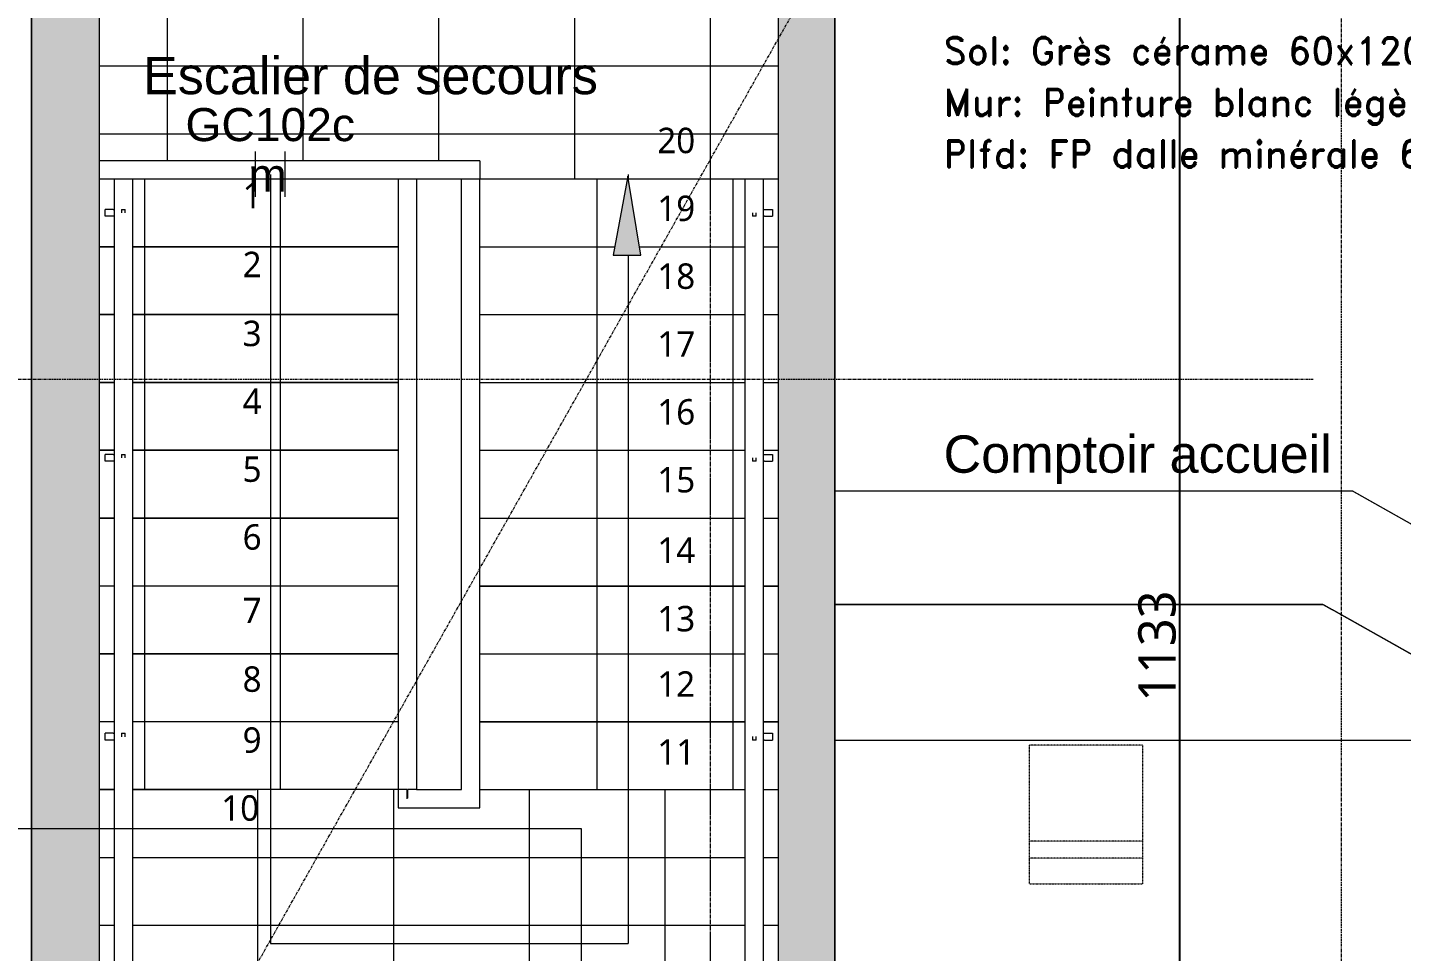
# Model space of a CAD drawing. Header units: millimetres. Extents: x 139864 to 546726, y 40253 to 3921401762.
# Drawn here: x 277457 to 283531, y 75036 to 79122 of the extents above; entities that cross this region are included whole.
import ezdxf

# ---------------------------------------------------------------- set-up
doc = ezdxf.new("R2010")
doc.units = ezdxf.units.MM
for name, pattern in [('Caché', [3, 2, -1]), ('Caché fin', [1.9, 1.1, -0.8]), ('Centre', [12.5, 2.5, -1.875, 6.25, -1.875]), ('Ligne de quadrillage', [22.225, 12.7, -3.175, 3.175, -3.175]), ('Tiret', [2.5, 1.25, -1.25]), ('Triple tiret', [21.25, 6.25, -1.875, 2.5, -1.875, 2.5, -1.875, 2.5, -1.875])]:
    doc.linetypes.add(name, pattern=pattern)
for name, color, linetype, lineweight in [('AS-20_AXES-ET-FILES', 12, 'Centre', 9), ('AS-21_EPAIS', 211, 'Continuous', 9), ('AS-24_TRES-FIN', 9, 'Continuous', 9), ('AS-25_PROJECTIONS', 12, 'Triple tiret', 9), ('AS-26_STRUCTURE-BETON', 6, 'Continuous', 13), ('AS-30_COTE-1', 1, 'Continuous', 5), ('AS-31_TXT-1', 32, 'Continuous', 5), ('AS-40_MOBILIER', 9, 'Continuous', 9), ('AS-50_HACHURE-SOL', 5, 'Continuous', 13), ('AS-50_HACHURES-01', 9, 'Continuous', 13)]:
    doc.layers.add(name, color=color, linetype=linetype, lineweight=lineweight)
doc.styles.add('Arial', font='arial.ttf', dxfattribs={"height": 165})
doc.styles.add('Arial_2', font='arial.ttf', dxfattribs={"height": 146.25})
doc.styles.add('RomanD_B', font='', dxfattribs={"height": 120})
doc.styles.add('Trebuchet MS_2', font='trebuc.ttf', dxfattribs={"height": 165})
doc.styles.add('Trebuchet MS_4', font='trebuc.ttf', dxfattribs={"height": 112.5})
doc.styles.get('RomanD_B').set_extended_font_data('RomanD', bold=True)
doc.dimstyles.new('Cotes_linéaires', dxfattribs={"dimscale": 304.8, "dimtxt": 170.1069, "dimasz": 0.615157, "dimexe": 0.492126, "dimexo": 0.0625, "dimgap": 0.049213, "dimtad": 1, "dimdec": 0, "dimlfac": 0.1, "dimzin": 0, "dimdsep": 46, "dimtxsty": 'Trebuchet MS_2', "dimblk1": 'OBLIQUE', "dimblk2": 'OBLIQUE', "dimsah": 1, "dimcen": 0.09, "dimdle": 0.246063, "dimazin": 0, "dimtfac": 1, "dimtdec": 4, "dimtix": 1, "dimtmove": 0, "dimatfit": 3, "dimfxl": 0, "dimtvp": 1, "dimtolj": 1, "dimtzin": 0, "dimarcsym": 0})
pattern_1 = [(180, (279375.74, 75752.4), (-4e-14, -300), []), (270, (279375.74, 75752.4), (600, 4e-14), [])]
pattern_2 = [(0, (279175.74, 78452.4), (0, 300), []), (90, (279175.74, 78452.4), (-600, 4e-14), [])]

# ---------------------------------------------------------------- blocks, each defined once
blk = doc.blocks.new('Garde-corps - Garde-corps-4310440-12_ Niveau 12 -  BAT BUREAUX')
at = {"layer": 'AS-24_TRES-FIN'}
for p, q in [((534473.8, 78532.4), (532792.6, 78532.4)), ((534473.8, 78532.4), (532792.6, 78532.4)), ((532792.6, 78452.4), (534473.8, 78452.4)), ((532792.6, 78452.4), (534392, 78452.4))]:
    blk.add_line(p, q, dxfattribs=at)
at = {"layer": 'AS-24_TRES-FIN', "flags": 128}
blk.add_lwpolyline([(534473.8, 78532.4), (534473.8, 78531.5), (534473.8, 78529), (534473.8, 78524.8), (534473.8, 78519.2), (534473.8, 78512.4), (534473.8, 78504.8), (534473.8, 78496.6), (534473.8, 78488.2), (534473.8, 78480), (534473.8, 78472.4), (534473.8, 78465.6), (534473.8, 78460), (534473.8, 78455.9), (534473.8, 78453.3), (534473.8, 78452.4)], dxfattribs=at)
blk = doc.blocks.new('Garde-corps - En L-V18-12_ Niveau 12 -  BAT BUREAUX')
at = {"layer": 'AS-24_TRES-FIN'}
for p, q in [((0, -15), (0, 15)), ((35, 15), (0, 15)), ((35, 15), (39.6, 15)), ((72, 15), (88, 15)), ((72, 15), (72, -0.5)), ((88, -0.5), (88, 15)), ((35, -15), (0, -15)), ((39.6, -15), (35, -15))]:
    blk.add_line(p, q, dxfattribs=at)
blk = doc.blocks.new('Garde-corps - En L-8731568-12_ Niveau 12 -  BAT BUREAUX')
at = {"layer": 'AS-24_TRES-FIN'}
for p, q in [((0, -15), (0, 15)), ((35, 15), (0, 15)), ((35, 15), (39.6, 15)), ((72, 15), (88, 15)), ((72, 15), (72, -0.5)), ((88, -0.5), (88, 15)), ((35, -15), (0, -15)), ((39.6, -15), (35, -15))]:
    blk.add_line(p, q, dxfattribs=at)
blk = doc.blocks.new('Garde-corps - En L-8731570-12_ Niveau 12 -  BAT BUREAUX')
at = {"layer": 'AS-24_TRES-FIN'}
for p, q in [((0, -15), (0, 15)), ((35, 15), (0, 15)), ((35, 15), (39.6, 15)), ((72, 15), (88, 15)), ((72, 15), (72, -0.5)), ((88, -0.5), (88, 15)), ((35, -15), (0, -15)), ((39.6, -15), (35, -15))]:
    blk.add_line(p, q, dxfattribs=at)
blk = doc.blocks.new('Garde-corps - En L-8731133-12_ Niveau 12 -  BAT BUREAUX')
at = {"layer": 'AS-24_TRES-FIN'}
for p, q in [((0, -15), (0, 15)), ((35, 15), (0, 15)), ((35, 15), (39.6, 15)), ((72, 15), (88, 15)), ((72, 15), (72, -15)), ((88, -15), (88, 15)), ((35, -15), (0, -15)), ((39.6, -15), (35, -15)), ((88, -15), (72, -15))]:
    blk.add_line(p, q, dxfattribs=at)
blk = doc.blocks.new('Garde-corps - En L-8731573-12_ Niveau 12 -  BAT BUREAUX')
at = {"layer": 'AS-24_TRES-FIN'}
for p, q in [((0, -15), (0, 15)), ((35, 15), (0, 15)), ((35, 15), (39.6, 15)), ((72, 15), (88, 15)), ((72, 15), (72, -0.5)), ((88, -0.5), (88, 15)), ((35, -15), (0, -15)), ((39.6, -15), (35, -15))]:
    blk.add_line(p, q, dxfattribs=at)
blk = doc.blocks.new('Garde-corps - En L-8731575-12_ Niveau 12 -  BAT BUREAUX')
at = {"layer": 'AS-24_TRES-FIN'}
for p, q in [((0, -15), (0, 15)), ((35, 15), (0, 15)), ((35, 15), (39.6, 15)), ((72, 15), (88, 15)), ((72, 15), (72, -0.5)), ((88, -0.5), (88, 15)), ((35, -15), (0, -15)), ((39.6, -15), (35, -15))]:
    blk.add_line(p, q, dxfattribs=at)
blk = doc.blocks.new('Garde-corps - Garde-corps-8601740-12_ Niveau 12 -  BAT BUREAUX')
at = {"layer": 'AS-24_TRES-FIN'}
for p, q in [((532857.4, 78452.4), (532857.4, 75752.4)), ((532938.6, 78452.4), (532938.6, 75752.4)), ((535646.6, 78452.4), (535727.8, 78452.4)), ((535646.6, 75452.4), (535646.6, 78452.4)), ((535727.8, 75452.4), (535727.8, 78452.4)), ((532857.4, 75752.4), (532857.4, 74417.2)), ((532938.6, 75752.4), (532938.6, 74498.4)), ((535646.6, 74498.4), (535646.6, 75452.4)), ((535727.8, 74417.2), (535727.8, 75452.4)), ((532938.6, 74498.4), (535646.6, 74498.4)), ((532857.4, 74417.2), (535727.8, 74417.2))]:
    blk.add_line(p, q, dxfattribs=at)
for name, p in [('Garde-corps - En L-V18-12_ Niveau 12 -  BAT BUREAUX', (532818, 78302.4)), ('Garde-corps - En L-8731568-12_ Niveau 12 -  BAT BUREAUX', (532818, 77219.3)), ('Garde-corps - En L-8731570-12_ Niveau 12 -  BAT BUREAUX', (532818, 75986.1)), ('Garde-corps - En L-8731133-12_ Niveau 12 -  BAT BUREAUX', (532818, 74752.9))]:
    blk.add_blockref(name, p)
for name, p, rotation in [('Garde-corps - En L-V18-12_ Niveau 12 -  BAT BUREAUX', (535767.2, 78302.4), 180), ('Garde-corps - En L-8731575-12_ Niveau 12 -  BAT BUREAUX', (535767.2, 77219.3), 180), ('Garde-corps - En L-8731573-12_ Niveau 12 -  BAT BUREAUX', (535767.2, 75986.1), 180), ('Garde-corps - En L-8731133-12_ Niveau 12 -  BAT BUREAUX', (535767.2, 74752.9), 180), ('Garde-corps - En L-8731133-12_ Niveau 12 -  BAT BUREAUX', (533676, 74377.8), 90), ('Garde-corps - En L-8731133-12_ Niveau 12 -  BAT BUREAUX', (534909.2, 74377.8), 90)]:
    blk.add_blockref(name, p, dxfattribs=dict(rotation=rotation))
blk = doc.blocks.new('Garde-corps - Garde-corps-8605906-12_ Niveau 12 -  BAT BUREAUX')
at = {"layer": 'AS-24_TRES-FIN'}
for p, q in [((534112, 78452.4), (534112, 75752.4)), ((534193.2, 78452.4), (534193.2, 75753)), ((534392, 78452.4), (534473.2, 78452.4)), ((534392, 75753), (534392, 78452.4)), ((534473.2, 75671.8), (534473.2, 78452.4)), ((534112, 75752.4), (534112, 75671.8)), ((534151.1, 75752.4), (534151.1, 75710.9)), ((534154.1, 75752.4), (534154.1, 75713.9)), ((534193.2, 75753), (534392, 75753)), ((534112, 75671.8), (534473.2, 75671.8))]:
    blk.add_line(p, q, dxfattribs=at)
blk = doc.blocks.new('Upholstered_Dining_Chair_non-parametric_5394 - Upholstered chair-759871-12_ Niveau 12 -  BAT BUREAUX')
at = {"layer": 'AS-40_MOBILIER', "color": 8, "linetype": 'Caché fin'}
for p, q in [((-40.4, 140.2), (-40.4, 224.3)), ((459.6, 224.3), (-40.4, 224.3)), ((459.6, 224.3), (459.6, 140.2)), ((-40.4, -199.3), (-40.4, 140.2)), ((459.6, 140.2), (459.6, -199.3)), ((-40.4, -274.8), (-40.4, -199.3)), ((459.6, -199.3), (-40.4, -199.3)), ((459.6, -199.3), (459.6, -274.8)), ((-40.4, -318.9), (-40.4, -274.8)), ((459.6, -274.8), (-40.4, -274.8)), ((459.6, -274.8), (459.6, -318.9)), ((-40.4, -387.8), (-40.4, -318.9)), ((459.6, -318.9), (459.6, -387.8)), ((-40.4, -387.9), (-40.4, -387.8)), ((-40.4, -387.9), (459.6, -387.9)), ((459.6, -387.8), (459.6, -387.9))]:
    blk.add_line(p, q, dxfattribs=at)
blk = doc.blocks.new('Modèles génériques 38 - Modèles génériques 38-10189869-12_ Niveau 12 -  BAT BUREAUX')
at = {"layer": 'AS-21_EPAIS'}
for p, q in [((536042.7, 77071), (536042.7, 76571)), ((536042.7, 76571), (536042.7, 75971)), ((539791, 75675.6), (540036.4, 76111.2))]:
    blk.add_line(p, q, dxfattribs=at)
at = {"layer": 'AS-25_PROJECTIONS', "linetype": 'Caché'}
for p, q in [((538332.7, 77071), (536042.7, 77071)), ((540036.4, 76111.2), (538332.7, 77071)), ((538199.4, 76571), (536042.7, 76571)), ((536042.7, 76571), (538201.5, 76571)), ((539269.1, 75971), (538199.4, 76571)), ((538201.5, 76571), (539791, 75675.6)), ((536042.7, 75971), (539269.1, 75971))]:
    blk.add_line(p, q, dxfattribs=at)
blk = doc.blocks.new('_Oblique')
at = {"color": 0, "linetype": 'ByBlock', "lineweight": -2}
blk.add_line((-0.5, -0.5), (0.5, 0.5), dxfattribs=at)
blk = doc.blocks.new('DIMBLOCK21-12_ Niveau 12 -  BAT BUREAUX')
at = {"layer": 'AS-30_COTE-1', "color": 0, "lineweight": -2, "transparency": 16777216}
for p, q in [((283511.6, 90276.2), (283612.6, 90455.6)), ((283473.7, 90361.7), (308188.4, 76438.6)), ((308095.6, 76426.7), (308196.7, 76606.1))]:
    blk.add_line(p, q, dxfattribs=at)
at = {"layer": 'Defpoints', "color": 0, "transparency": 16777216}
for p in [(283502.2, 90259.6), (308123.1, 76475.4), (308086.3, 76410.1)]:
    blk.add_point(p, dxfattribs=at)
at = {"layer": 'AS-30_COTE-1', "color": 0, "lineweight": -2, "transparency": 16777216, "xscale": 187.5, "yscale": 187.5, "zscale": 187.5}
for p, rotation in [((283539, 90324.9), 150.6051502308963), ((308123.1, 76475.4), 330.6051502308963)]:
    blk.add_blockref('_Oblique', p, dxfattribs=dict(at, rotation=rotation))
at = {"layer": 'AS-30_COTE-1', "color": 0, "transparency": 16777216, "insert": (295879.6, 83486.4), "char_height": 165, "width": 581.247, "attachment_point": 5, "rotation": 330.60515, "style": 'Trebuchet MS_2'}
blk.add_mtext('\\A1;2822', dxfattribs=at)
blk = doc.blocks.new('DIMBLOCK23-12_ Niveau 12 -  BAT BUREAUX')
at = {"layer": 'AS-30_COTE-1', "color": 0, "lineweight": -2, "transparency": 16777216}
for p, q in [((268217, 99362.7), (268317.9, 99542.3)), ((268179.1, 99448.3), (308413.3, 76840.3)), ((308320.5, 76828.2), (308421.4, 77007.8))]:
    blk.add_line(p, q, dxfattribs=at)
at = {"layer": 'Defpoints', "color": 0, "transparency": 16777216}
for p in [(268207.7, 99346.1), (308347.9, 76877), (308311.2, 76811.6)]:
    blk.add_point(p, dxfattribs=at)
at = {"layer": 'AS-30_COTE-1', "color": 0, "lineweight": -2, "transparency": 16777216, "xscale": 187.5, "yscale": 187.5, "zscale": 187.5}
for p, rotation in [((268244.5, 99411.5), 150.6679493154123), ((308347.9, 76877), 330.6679493154123)]:
    blk.add_blockref('_Oblique', p, dxfattribs=dict(at, rotation=rotation))
at = {"layer": 'AS-30_COTE-1', "color": 0, "transparency": 16777216, "insert": (288344.8, 88230.8), "char_height": 165, "width": 581.247, "attachment_point": 5, "rotation": 330.66795, "style": 'Trebuchet MS_2'}
blk.add_mtext('\\A1;4600', dxfattribs=at)
blk = doc.blocks.new('DIMBLOCK91-12_ Niveau 12 -  BAT BUREAUX')
at = {"layer": 'AS-30_COTE-1', "color": 0, "lineweight": -2, "transparency": 16777216}
for p, q in [((282550, 82128.5), (282550, 70644.9)), ((282605.9, 82053.5), (282400, 82053.5)), ((282605.9, 70719.9), (282400, 70719.9))]:
    blk.add_line(p, q, dxfattribs=at)
at = {"layer": 'Defpoints', "color": 0, "transparency": 16777216}
for p in [(282625, 82053.5), (282550, 70719.9), (282625, 70719.9)]:
    blk.add_point(p, dxfattribs=at)
at = {"layer": 'AS-30_COTE-1', "color": 0, "lineweight": -2, "transparency": 16777216, "xscale": 187.5, "yscale": 187.5, "zscale": 187.5}
for p, rotation in [((282550, 82053.5), 90), ((282550, 70719.9), 270)]:
    blk.add_blockref('_Oblique', p, dxfattribs=dict(at, rotation=rotation))
at = {"layer": 'AS-30_COTE-1', "color": 0, "transparency": 16777216, "insert": (282451, 76386.7), "char_height": 165, "width": 581.247, "attachment_point": 5, "rotation": 90, "style": 'Trebuchet MS_2'}
blk.add_mtext('\\A1;1133', dxfattribs=at)

msp = doc.modelspace()

# ---------------------------------------------------------------- hatches: boundary and pattern name
at = {"layer": 'AS-24_TRES-FIN'}
h = msp.add_hatch(dxfattribs=at)
h.set_pattern_fill('FP_7', color=256, style=0, pattern_type=2)
h.set_pattern_definition(pattern_2)
h.paths.add_polyline_path([(277775.74229, 78152.40886), (277840.53305, 78152.40886), (277840.53305, 78287.40886), (277801.14229, 78287.40886), (277801.14229, 78317.40886), (277840.53305, 78317.40886), (277840.53305, 78452.40886), (277775.74229, 78452.40886), (277775.74229, 78315.5043)], flags=0)
h.paths.add_polyline_path([(277921.75152, 78152.40886), (279095.13305, 78152.40886), (279095.13305, 78452.40886), (277921.75152, 78452.40886), (277921.75152, 78315.5043)], flags=0)
h = msp.add_hatch(dxfattribs=at)
h.set_pattern_fill('FP_6', color=256, style=0, pattern_type=2)
h.set_pattern_definition(pattern_1)
h.paths.add_polyline_path([(280775.74229, 78152.40886), (280775.74229, 78452.40886), (280710.95152, 78452.40886), (280710.95152, 78317.40886), (280750.34229, 78317.40886), (280750.34229, 78287.40886), (280710.95152, 78287.40886), (280710.95152, 78152.40886), (280750.34229, 78152.40886)], flags=0)
h.paths.add_polyline_path([(279688.62293, 78152.40886), (280052.98803, 78152.40886), (280108.48327, 78452.40886), (279456.35152, 78452.40886), (279456.35152, 78152.40886)], flags=0)
h.paths.add_polyline_path([(280162.26557, 78152.40886), (280629.73305, 78152.40886), (280629.73305, 78452.40886), (280112.9391, 78452.40886)], flags=0)
msp.add_hatch(color=7, dxfattribs=at).paths.add_polyline_path([(280046.09057, 78115.12209), (280168.39632, 78115.12209), (280110.8423, 78465.16144), (280048.92397, 78130.43906)], flags=0)
h = msp.add_hatch(dxfattribs=at)
h.set_pattern_fill('FP_7', color=256, style=0, pattern_type=2)
h.set_pattern_definition(pattern_2)
h.paths.add_polyline_path([(277775.74229, 77852.40886), (277840.53305, 77852.40886), (277840.53305, 78152.40886), (277775.74229, 78152.40886), (277775.74229, 78130.43906)], flags=0)
h.paths.add_polyline_path([(277921.75152, 77852.40886), (279095.13305, 77852.40886), (279095.13305, 78152.40886), (277921.75152, 78152.40886), (277921.75152, 78130.43906)], flags=0)
h = msp.add_hatch(dxfattribs=at)
h.set_pattern_fill('FP_6', color=256, style=0, pattern_type=2)
h.set_pattern_definition(pattern_1)
h.paths.add_polyline_path([(280775.74229, 77852.40886), (280775.74229, 78152.40886), (280710.95152, 78152.40886), (280710.95152, 77852.40886)], flags=0)
h.paths.add_polyline_path([(280046.09057, 77852.40886), (280629.73305, 77852.40886), (280629.73305, 78152.40886), (280162.26557, 78152.40886), (280168.39632, 78115.12209), (280046.09057, 78115.12209), (280052.98803, 78152.40886), (279456.35152, 78152.40886), (279456.35152, 77852.40886)], flags=0)
h = msp.add_hatch(dxfattribs=at)
h.set_pattern_fill('FP_7', color=256, style=0, pattern_type=2)
h.set_pattern_definition(pattern_2)
h.paths.add_polyline_path([(277775.74229, 77552.40886), (277840.53305, 77552.40886), (277840.53305, 77852.40886), (277775.74229, 77852.40886)], flags=0)
h.paths.add_polyline_path([(277921.75152, 77552.40886), (279095.13305, 77552.40886), (279095.13305, 77852.40886), (277921.75152, 77852.40886)], flags=0)
h = msp.add_hatch(dxfattribs=at)
h.set_pattern_fill('FP_6', color=256, style=0, pattern_type=2)
h.set_pattern_definition(pattern_1)
h.paths.add_polyline_path([(280775.74229, 77552.40886), (280775.74229, 77852.40886), (280710.95152, 77852.40886), (280710.95152, 77552.40886)], flags=0)
h.paths.add_polyline_path([(279456.35152, 77552.40886), (280629.73305, 77552.40886), (280629.73305, 77852.40886), (279456.35152, 77852.40886)], flags=0)
h = msp.add_hatch(dxfattribs=at)
h.set_pattern_fill('FP_7', color=256, style=0, pattern_type=2)
h.set_pattern_definition(pattern_2)
h.paths.add_polyline_path([(277840.53305, 77252.40886), (277840.53305, 77552.40886), (277775.74229, 77552.40886), (277775.74229, 77252.40886)], flags=0)
h.paths.add_polyline_path([(279095.13305, 77252.40886), (279095.13305, 77552.40886), (277921.75152, 77552.40886), (277921.75152, 77252.40886), (278932.3862, 77252.40886)], flags=0)
h = msp.add_hatch(dxfattribs=at)
h.set_pattern_fill('FP_6', color=256, style=0, pattern_type=2)
h.set_pattern_definition(pattern_1)
h.paths.add_polyline_path([(280775.74229, 77252.40886), (280775.74229, 77552.40886), (280710.95152, 77552.40886), (280710.95152, 77252.40886)], flags=0)
h.paths.add_polyline_path([(280444.85966, 77252.40886), (280629.73305, 77252.40886), (280629.73305, 77552.40886), (279456.35152, 77552.40886), (279456.35152, 77252.40886)], flags=0)
h = msp.add_hatch(dxfattribs=at)
h.set_pattern_fill('FP_7', color=256, style=0, pattern_type=2)
h.set_pattern_definition(pattern_2)
h.paths.add_polyline_path([(277775.74229, 76952.40886), (277840.53305, 76952.40886), (277840.53305, 77204.2533), (277801.14229, 77204.2533), (277801.14229, 77234.2533), (277840.53305, 77234.2533), (277840.53305, 77252.40886), (277775.74229, 77252.40886)], flags=0)
h.paths.add_polyline_path([(279095.13305, 76952.40886), (279095.13305, 77252.40886), (277921.75152, 77252.40886), (277921.75152, 76952.40886), (278932.3862, 76952.40886)], flags=0)
h = msp.add_hatch(dxfattribs=at)
h.set_pattern_fill('FP_6', color=256, style=0, pattern_type=2)
h.set_pattern_definition(pattern_1)
h.paths.add_polyline_path([(280775.74229, 76952.40886), (280775.74229, 77252.40886), (280710.95152, 77252.40886), (280710.95152, 77234.2533), (280750.34229, 77234.2533), (280750.34229, 77204.2533), (280710.95152, 77204.2533), (280710.95152, 76952.40886), (280750.34229, 76952.40886)], flags=0)
h.paths.add_polyline_path([(279456.35152, 76952.40886), (280629.73305, 76952.40886), (280629.73305, 77252.40886), (279456.35152, 77252.40886)], flags=0)
h = msp.add_hatch(dxfattribs=at)
h.set_pattern_fill('FP_7', color=256, style=0, pattern_type=2)
h.set_pattern_definition(pattern_2)
h.paths.add_polyline_path([(277775.74229, 76652.40886), (277840.53305, 76652.40886), (277840.53305, 76952.40886), (277775.74229, 76952.40886)], flags=0)
h.paths.add_polyline_path([(277921.75152, 76652.40886), (279095.13305, 76652.40886), (279095.13305, 76952.40886), (277921.75152, 76952.40886)], flags=0)
h = msp.add_hatch(dxfattribs=at)
h.set_pattern_fill('FP_6', color=256, style=0, pattern_type=2)
h.set_pattern_definition(pattern_1)
h.paths.add_polyline_path([(280775.74229, 76652.40886), (280775.74229, 76952.40886), (280710.95152, 76952.40886), (280710.95152, 76652.40886)], flags=0)
h.paths.add_polyline_path([(279456.35152, 76652.40886), (280629.73305, 76652.40886), (280629.73305, 76952.40886), (279456.35152, 76952.40886)], flags=0)
h = msp.add_hatch(dxfattribs=at)
h.set_pattern_fill('FP_7', color=256, style=0, pattern_type=2)
h.set_pattern_definition(pattern_2)
h.paths.add_polyline_path([(278428.22838, 76352.40886), (279095.13305, 76352.40886), (279095.13305, 76652.40886), (277921.75152, 76652.40886), (277921.75152, 76352.40886)], flags=0)
h.paths.add_polyline_path([(277840.53305, 76352.40886), (277840.53305, 76652.40886), (277775.74229, 76652.40886), (277775.74229, 76352.40886)], flags=0)
h = msp.add_hatch(dxfattribs=at)
h.set_pattern_fill('FP_6', color=256, style=0, pattern_type=2)
h.set_pattern_definition(pattern_1)
h.paths.add_polyline_path([(280775.74229, 76352.40886), (280775.74229, 76652.40886), (280710.95152, 76652.40886), (280710.95152, 76352.40886)], flags=0)
h.paths.add_polyline_path([(279456.35152, 76352.40886), (280629.73305, 76352.40886), (280629.73305, 76652.40886), (279456.35152, 76652.40886)], flags=0)
h = msp.add_hatch(dxfattribs=at)
h.set_pattern_fill('FP_7', color=256, style=0, pattern_type=2)
h.set_pattern_definition(pattern_2)
h.paths.add_polyline_path([(277775.74229, 76052.40886), (277840.53305, 76052.40886), (277840.53305, 76352.40886), (277775.74229, 76352.40886)], flags=0)
h.paths.add_polyline_path([(277921.75152, 76052.40886), (279095.13305, 76052.40886), (279095.13305, 76352.40886), (277921.75152, 76352.40886)], flags=0)
h = msp.add_hatch(dxfattribs=at)
h.set_pattern_fill('FP_6', color=256, style=0, pattern_type=2)
h.set_pattern_definition(pattern_1)
h.paths.add_polyline_path([(280775.74229, 76052.40886), (280775.74229, 76352.40886), (280710.95152, 76352.40886), (280710.95152, 76052.40886)], flags=0)
h.paths.add_polyline_path([(279456.35152, 76052.40886), (280629.73305, 76052.40886), (280629.73305, 76352.40886), (279456.35152, 76352.40886)], flags=0)
h = msp.add_hatch(dxfattribs=at)
h.set_pattern_fill('FP_7', color=256, style=0, pattern_type=2)
h.set_pattern_definition(pattern_2)
h.paths.add_polyline_path([(277775.74229, 75752.40886), (277840.53305, 75752.40886), (277840.53305, 75971.09774), (277801.14229, 75971.09774), (277801.14229, 76001.09774), (277840.53305, 76001.09774), (277840.53305, 76052.40886), (277775.74229, 76052.40886), (277775.74229, 75909.65619)], flags=0)
h.paths.add_polyline_path([(277921.75152, 75752.40886), (279095.13305, 75753.01809), (279095.13305, 76052.40886), (277921.75152, 76052.40886), (277921.75152, 75909.65619)], flags=0)
h = msp.add_hatch(dxfattribs=at)
h.set_pattern_fill('FP_6', color=256, style=0, pattern_type=2)
h.set_pattern_definition(pattern_1)
h.paths.add_polyline_path([(280710.95152, 75752.40886), (280775.74229, 75752.40886), (280775.74229, 76052.40886), (280710.95152, 76052.40886), (280710.95152, 76001.09774), (280750.34229, 76001.09774), (280750.34229, 75971.09774), (280710.95152, 75971.09774), (280710.95152, 75909.65619)], flags=0)
h.paths.add_polyline_path([(280444.85966, 75752.40886), (280629.73305, 75752.40886), (280629.73305, 76052.40886), (279456.35152, 76052.40886), (279456.35152, 75752.40886)], flags=0)
h = msp.add_hatch(dxfattribs=at)
h.set_pattern_fill('FP_5', color=256, style=0, pattern_type=2)
h.set_pattern_definition([(0, (278475.74, 75752.4), (0, 300), []), (90, (278475.74, 75752.4), (-600, 4e-14), [])])
h.paths.add_polyline_path([(277840.53305, 74352.40886), (280775.74229, 74352.40886), (280775.74229, 75752.40886), (280710.95152, 75752.40886), (280710.95152, 74767.94219), (280750.34229, 74767.94219), (280750.34229, 74737.94219), (280710.95152, 74737.94219), (280710.95152, 74417.19962), (279907.32007, 74417.19962), (279907.32007, 74377.80886), (279877.32007, 74377.80886), (279877.32007, 74417.19962), (278674.16451, 74417.19962), (278674.16451, 74377.80886), (278644.16451, 74377.80886), (278644.16451, 74417.19962), (277840.53305, 74417.19962), (277840.53305, 74737.94219), (277801.14229, 74737.94219), (277801.14229, 74767.94219), (277840.53305, 74767.94219), (277840.53305, 75752.40886), (277775.74229, 75752.40886), (277775.74229, 74352.40886)], flags=0)
h.paths.add_polyline_path([(280620.34675, 74498.41809), (280629.73305, 74498.41809), (280629.73305, 75752.40886), (279456.35152, 75752.40886), (279456.35152, 75671.79962), (279095.13305, 75671.79962), (279134.24229, 75710.90886), (279134.24229, 75752.40886), (277921.75152, 75752.40886), (277921.75152, 74498.41809), (280444.85966, 74498.41809)], flags=0)
h.paths.add_polyline_path([(279137.24229, 75713.90886), (279175.74229, 75752.40886), (279137.24229, 75752.40886)], flags=0)
at = {"layer": 'AS-50_HACHURE-SOL', "lineweight": 9}
h = msp.add_hatch(dxfattribs=at)
h.set_pattern_fill('FP_13', color=256, style=0, pattern_type=2)
h.set_pattern_definition([(180, (279875.74, 81351.74), (-4e-14, -300), []), (270, (279875.74, 81351.74), (600, 4e-14), [])])
h.paths.add_polyline_path([(279456.95152, 78452.40886), (280108.48327, 78452.40886), (280110.8423, 78465.16144), (280112.9391, 78452.40886), (280775.74229, 78452.40886), (280775.74229, 80021.15331), (278975.74229, 80021.15331), (278975.74229, 80761.15331), (278920.74229, 80761.15331), (278920.74229, 80751.15331), (278882.42302, 80746.15331), (278850.74229, 80746.15331), (278850.74229, 80761.15331), (278830.74229, 80761.15331), (278830.74229, 80806.15331), (278815.74229, 80806.15331), (278815.74229, 80976.15331), (278830.74229, 80976.15331), (278830.74229, 80961.15331), (278850.74229, 80961.15331), (278850.74229, 80976.15331), (278880.74229, 80976.15331), (278920.74229, 80971.15331), (278920.74229, 80961.15331), (280765.25805, 80961.15331), (280760.74229, 80995.76148), (280760.74229, 81027.44221), (280775.74229, 81027.44221), (280775.74229, 81047.44221), (280820.74229, 81047.44221), (280820.74229, 81062.44221), (281025.74229, 81062.44221), (281025.74229, 81962.44221), (280820.74229, 81962.44221), (280820.74229, 81977.44221), (280775.74229, 81977.44221), (280775.74229, 81997.44221), (280760.74229, 81997.44221), (280760.74229, 82029.12295), (280765.74229, 82067.44221), (280775.74229, 82067.44221), (280775.74229, 82646.84464), (277775.74229, 82646.84464), (277775.74229, 80961.15331), (277810.74229, 80961.15331), (277810.74229, 80971.15331), (277850.74229, 80976.15331), (277880.74229, 80976.15331), (277880.74229, 80961.15331), (277900.74229, 80961.15331), (277900.74229, 80976.15331), (277915.74229, 80976.15331), (277915.74229, 80806.15331), (277900.74229, 80806.15331), (277900.74229, 80761.15331), (277880.74229, 80761.15331), (277880.74229, 80746.15331), (277849.06155, 80746.15331), (277810.74229, 80751.15331), (277810.74229, 80761.15331), (277775.74229, 80761.15331), (277775.74229, 78532.40886), (279456.95152, 78532.40886), (279456.95152, 78453.28295)], flags=0)
at = {"layer": 'AS-50_HACHURES-01'}
msp.add_hatch(color=256, dxfattribs=at).paths.add_polyline_path([(277775.74229, 74052.40886), (277775.74229, 83451.7562), (277475.74229, 83451.7562), (277475.74229, 74052.40886), (277675.74229, 74052.40886)], flags=0)
h = msp.add_hatch(color=256, dxfattribs=at)
h.paths.add_polyline_path([(280825.81052, 74052.40886), (281025.74229, 74052.40886), (281025.74229, 81012.44221), (280775.74229, 81012.44221), (280775.74229, 74052.40886)], flags=0)
h.paths.add_polyline_path([(280775.74229, 82012.44221), (281025.74229, 82012.44221), (281025.74229, 83451.7562), (280775.74229, 83451.7562), (280775.74229, 82646.84464)], flags=0)

# ---------------------------------------------------------------- linework, layer by layer
at = {"layer": 'AS-20_AXES-ET-FILES', "linetype": 'Ligne de quadrillage', "lineweight": 5}
for p, q in [((277475.81052, 55233.15958), (277475.81052, 98391.51346)), ((283265.81052, 55233.15958), (283265.81052, 98391.51346)), ((273681.84423, 66478.33869), (289429.28559, 94431.41962)), ((283140.81053, 77564.90886), (265033.51195, 77564.90886))]:
    msp.add_line(p, q, dxfattribs=at)
at = {"layer": 'AS-20_AXES-ET-FILES'}
for p, q in [((280475.75248, 74052.40886), (280475.75248, 82796.84464)), ((281025.74229, 81946.74456), (281025.74229, 73951.74097))]:
    msp.add_line(p, q, dxfattribs=at)
at = {"layer": 'AS-24_TRES-FIN'}
for p, q in [((277475.74229, 3921401762.18192), (277475.74229, 67131.45018)), ((281025.81053, 80957.44221), (281025.81053, 78519.90886)), ((278465.74229, 78372.81671), (278465.74229, 78572.81671)), ((278595.9423, 78372.81671), (278595.9423, 78572.81671)), ((278530.8423, 78471.28908), (278530.8423, 76627.27637)), ((279456.95152, 78452.40886), (280108.48327, 78452.40886)), ((280110.8423, 78465.16144), (280046.09057, 78115.12209)), ((280168.39632, 78115.12209), (280110.8423, 78465.16144)), ((280112.72327, 78471.28908), (280112.72327, 78453.72146)), ((280112.9391, 78452.40886), (280629.73305, 78452.40886)), ((280710.95152, 78452.40886), (280775.74229, 78452.40886)), ((277840.53305, 78152.40886), (277775.74229, 78152.40886)), ((279095.13305, 78152.40886), (277921.75152, 78152.40886)), ((279456.35152, 78152.40886), (280052.98803, 78152.40886)), ((280046.09057, 78115.12209), (280168.39632, 78115.12209)), ((280112.72327, 78115.12209), (280112.72327, 75071.28908)), ((280162.26557, 78152.40886), (280629.73305, 78152.40886)), ((280710.95152, 78152.40886), (280775.74229, 78152.40886)), ((277840.53305, 77852.40886), (277775.74229, 77852.40886)), ((279095.13305, 77852.40886), (277921.75152, 77852.40886)), ((279456.35152, 77852.40886), (280629.73305, 77852.40886)), ((280710.95152, 77852.40886), (280775.74229, 77852.40886)), ((277840.53305, 77552.40886), (277775.74229, 77552.40886)), ((279095.13305, 77552.40886), (277921.75152, 77552.40886)), ((279456.35152, 77552.40886), (280629.73305, 77552.40886)), ((280710.95152, 77552.40886), (280775.74229, 77552.40886)), ((277840.53305, 77252.40886), (277775.74229, 77252.40886)), ((279095.13305, 77252.40886), (277921.75152, 77252.40886)), ((279456.35152, 77252.40886), (280629.73305, 77252.40886)), ((280710.95152, 77252.40886), (280775.74229, 77252.40886)), ((277840.53305, 76952.40886), (277775.74229, 76952.40886)), ((279095.13305, 76952.40886), (277921.75152, 76952.40886)), ((279456.35152, 76952.40886), (280629.73305, 76952.40886)), ((280710.95152, 76952.40886), (280775.74229, 76952.40886)), ((277840.53305, 76652.40886), (277775.74229, 76652.40886)), ((279095.13305, 76652.40886), (277921.75152, 76652.40886)), ((279456.35152, 76652.40886), (280629.73305, 76652.40886)), ((280710.95152, 76652.40886), (280775.74229, 76652.40886)), ((278530.8423, 76627.27637), (278530.8423, 75071.28908)), ((277840.53305, 76352.40886), (277775.74229, 76352.40886)), ((279095.13305, 76352.40886), (277921.75152, 76352.40886)), ((279456.35152, 76352.40886), (280629.73305, 76352.40886)), ((280710.95152, 76352.40886), (280775.74229, 76352.40886)), ((277840.53305, 76052.40886), (277775.74229, 76052.40886)), ((279095.13305, 76052.40886), (277921.75152, 76052.40886)), ((279456.35152, 76052.40886), (280629.73305, 76052.40886)), ((280710.95152, 76052.40886), (280775.74229, 76052.40886)), ((277840.53305, 75752.40886), (277775.74229, 75752.40886)), ((279134.24229, 75752.40886), (277921.75152, 75752.40886)), ((279175.74229, 75752.40886), (279137.24229, 75752.40886)), ((279456.35152, 75752.40886), (280629.73305, 75752.40886)), ((280710.95152, 75752.40886), (280775.74229, 75752.40886)), ((278530.8423, 75071.28908), (280112.72327, 75071.28908))]:
    msp.add_line(p, q, dxfattribs=at)
at = {"layer": 'AS-24_TRES-FIN', "lineweight": 13}
for p, q in [((281025.81052, 80957.44221), (281025.81052, 77070.98)), ((279456.95152, 78452.40886), (280108.48327, 78452.40886)), ((280112.9391, 78452.40886), (280629.73305, 78452.40886)), ((280710.95152, 78452.40886), (280775.74229, 78452.40886)), ((281025.81052, 75970.98), (281025.81052, 74052.40886))]:
    msp.add_line(p, q, dxfattribs=at)
at = {"layer": 'AS-24_TRES-FIN', "linetype": 'Tiret'}
for p, q in [((277840.53305, 78152.40886), (277775.74229, 78152.40886)), ((279095.13305, 78152.40886), (277921.75152, 78152.40886)), ((279456.35152, 78152.40886), (280052.98803, 78152.40886)), ((280162.26557, 78152.40886), (280629.73305, 78152.40886)), ((280710.95152, 78152.40886), (280775.74229, 78152.40886)), ((277840.53305, 77852.40886), (277775.74229, 77852.40886)), ((279095.13305, 77852.40886), (277921.75152, 77852.40886)), ((279456.35152, 77852.40886), (280629.73305, 77852.40886)), ((280710.95152, 77852.40886), (280775.74229, 77852.40886)), ((277840.53305, 77552.40886), (277775.74229, 77552.40886)), ((279095.13305, 77552.40886), (277921.75152, 77552.40886)), ((279456.35152, 77552.40886), (280629.73305, 77552.40886)), ((280710.95152, 77552.40886), (280775.74229, 77552.40886)), ((277840.53305, 77252.40886), (277775.74229, 77252.40886)), ((279095.13305, 77252.40886), (277921.75152, 77252.40886)), ((279456.35152, 77252.40886), (280629.73305, 77252.40886)), ((280710.95152, 77252.40886), (280775.74229, 77252.40886)), ((277840.53305, 76952.40886), (277775.74229, 76952.40886)), ((279095.13305, 76952.40886), (277921.75152, 76952.40886)), ((279456.35152, 76952.40886), (280629.73305, 76952.40886)), ((280710.95152, 76952.40886), (280775.74229, 76952.40886)), ((277840.53305, 76652.40886), (277775.74229, 76652.40886)), ((279095.13305, 76652.40886), (277921.75152, 76652.40886)), ((279456.35152, 76652.40886), (280629.73305, 76652.40886)), ((280710.95152, 76652.40886), (280775.74229, 76652.40886)), ((277840.53305, 76352.40886), (277775.74229, 76352.40886)), ((279095.13305, 76352.40886), (277921.75152, 76352.40886)), ((279456.35152, 76352.40886), (280629.73305, 76352.40886)), ((280710.95152, 76352.40886), (280775.74229, 76352.40886)), ((277840.53305, 76052.40886), (277775.74229, 76052.40886)), ((279095.13305, 76052.40886), (277921.75152, 76052.40886)), ((279456.35152, 76052.40886), (280629.73305, 76052.40886)), ((280710.95152, 76052.40886), (280775.74229, 76052.40886)), ((277840.53305, 75752.40886), (277775.74229, 75752.40886)), ((279134.24229, 75752.40886), (277921.75152, 75752.40886)), ((279175.74229, 75752.40886), (279137.24229, 75752.40886)), ((279456.35152, 75752.40886), (280629.73305, 75752.40886)), ((280710.95152, 75752.40886), (280775.74229, 75752.40886))]:
    msp.add_line(p, q, dxfattribs=at)
at = {"layer": 'AS-26_STRUCTURE-BETON'}
for p, q in [((277475.74229, 3921401762.18195), (277475.74229, 67171.26872)), ((277475.74229, 83451.7562), (277475.74229, 74052.40886)), ((281025.74229, 74052.40886), (281025.74229, 81012.44221)), ((277775.74229, 74352.40886), (277775.74229, 80761.15331)), ((280775.74229, 80021.15331), (280775.74229, 74352.40886))]:
    msp.add_line(p, q, dxfattribs=at)
at = {"layer": 'AS-26_STRUCTURE-BETON', "lineweight": 9}
msp.add_line((277475.74229, 67914.90886), (277475.74229, 3921401762.18192), dxfattribs=at)
at = {"layer": 'AS-31_TXT-1', "color": 154}
for p, q in [((279906.87388, 75579.07239), (276806.51187, 75579.07239)), ((279906.87388, 74015.05605), (279906.87388, 75579.07239))]:
    msp.add_line(p, q, dxfattribs=at)

# ---------------------------------------------------------------- block references
at = {"layer": 'AS-24_TRES-FIN'}
for name in ['Garde-corps - Garde-corps-4310440-12_ Niveau 12 -  BAT BUREAUX', 'Garde-corps - Garde-corps-8601740-12_ Niveau 12 -  BAT BUREAUX', 'Garde-corps - Garde-corps-8605906-12_ Niveau 12 -  BAT BUREAUX']:
    msp.add_blockref(name, (-255016.84136, 0), dxfattribs=at)
at = {"layer": 'AS-24_TRES-FIN', "linetype": 'Caché'}
msp.add_blockref('Modèles génériques 38 - Modèles génériques 38-10189869-12_ Niveau 12 -  BAT BUREAUX', (-255016.84136, 0), dxfattribs=at)
at = {"layer": 'AS-40_MOBILIER', "color": 8, "linetype": 'Caché fin'}
msp.add_blockref('Upholstered_Dining_Chair_non-parametric_5394 - Upholstered chair-759871-12_ Niveau 12 -  BAT BUREAUX', (281926.26053, 75723.73033), dxfattribs=at)

# ---------------------------------------------------------------- texts
at = {"layer": 'AS-31_TXT-1', "color": 59, "char_height": 120, "attachment_point": 1, "style": 'RomanD_B'}
for s, insert, width in [('Sol: Grès cérame 60x120cm', (281506.52505, 79079.47186), 3397.1507812), ('Mur: Peinture blanc légèrement cassé satiné', (281506.52505, 78851.26873), 5381.3273437), ('Plfd: FP dalle minérale 60x60 blanc', (281506.52505, 78623.06561), 4425.315)]:
    msp.add_mtext(s, dxfattribs=dict(at, insert=insert, width=width))
at = {"layer": 'AS-31_TXT-1', "color": 7, "attachment_point": 1}
for s, insert, char_height, width, style in [('Escalier de secours', (277967.81077, 78991.86273), 165, 2381.011875, 'Arial'), ('GC102c', (278155.63165, 78765.57036), 146.25, 877.8478125, 'Arial_2'), ('20', (280241.16777, 78678.6609), 112.5, 204.4303125, 'Trebuchet MS_4'), ('m', (278433.44415, 78542.32817), 146.25, 204.4303125, 'Arial_2'), ('1', (278408.30166, 78435.40219), 112.5, 102.2151563, 'Trebuchet MS_4'), ('19', (280241.16777, 78378.6609), 112.5, 204.4303125, 'Trebuchet MS_4'), ('2', (278408.30166, 78130.40219), 112.5, 102.2151563, 'Trebuchet MS_4'), ('18', (280241.16777, 78078.6609), 112.5, 204.4303125, 'Trebuchet MS_4'), ('3', (278408.30166, 77825.40219), 112.5, 102.2151563, 'Trebuchet MS_4'), ('17', (280241.16777, 77778.6609), 112.5, 204.4303125, 'Trebuchet MS_4'), ('4', (278408.30166, 77525.40219), 112.5, 102.2151563, 'Trebuchet MS_4'), ('16', (280241.16777, 77478.6609), 112.5, 204.4303125, 'Trebuchet MS_4'), ('Comptoir accueil', (281506.52505, 77318.15213), 165, 2026.2651563, 'Arial'), ('5', (278408.30166, 77225.40219), 112.5, 102.2151563, 'Trebuchet MS_4'), ('15', (280241.16777, 77178.6609), 112.5, 204.4303125, 'Trebuchet MS_4'), ('6', (278408.30166, 76925.40219), 112.5, 102.2151563, 'Trebuchet MS_4'), ('14', (280241.16777, 76867.2714), 112.5, 204.4303125, 'Trebuchet MS_4'), ('7', (278408.30166, 76600.6218), 112.5, 102.2151563, 'Trebuchet MS_4'), ('13', (280241.16777, 76564.49241), 112.5, 204.4303125, 'Trebuchet MS_4'), ('8', (278408.30166, 76296.9807), 112.5, 102.2151563, 'Trebuchet MS_4'), ('12', (280241.16777, 76275.22141), 112.5, 204.4303125, 'Trebuchet MS_4'), ('9', (278408.30166, 76027.67953), 112.5, 102.2151563, 'Trebuchet MS_4'), ('11', (280241.16777, 75974.90057), 112.5, 204.4303125, 'Trebuchet MS_4'), ('10', (278313.70145, 75727.19021), 112.5, 204.4303125, 'Trebuchet MS_4')]:
    msp.add_mtext(s, dxfattribs=dict(at, insert=insert, char_height=char_height, width=width, style=style))

# ---------------------------------------------------------------- dimensions: what is measured, and where the dimension line sits
at = {"layer": 'AS-30_COTE-1'}
for base, p1, p2, angle, override, picture, middle in [((308347.89176, 76877.01826), (268207.7127, 99346.14124), (308311.15149, 76811.6336), 330.667949315, {"dimpost": '<>', "dimfxl": 46000.976485}, 'DIMBLOCK23-12_ Niveau 12 -  BAT BUREAUX', (288344.77837, 88230.77355)), ((308123.06805, 76475.43835), (283502.21255, 90259.57936), (308086.25614, 76410.094), 330.605150231, {"dimpost": '<>', "dimfxl": 28216.722766}, 'DIMBLOCK21-12_ Niveau 12 -  BAT BUREAUX', (295879.61071, 83486.38716)), ((282549.98804, 70719.90886), (282624.98804, 82053.4734), (282624.98804, 70719.90886), 90, {"dimpost": '<>', "dimfxl": 11333.564543}, 'DIMBLOCK91-12_ Niveau 12 -  BAT BUREAUX', (282451.0436, 76386.69113))]:
    dim = msp.add_linear_dim(base=base, p1=p1, p2=p2, angle=angle, dimstyle='Cotes_linéaires', override=override, dxfattribs=at)
    dim.commit()
    dim.dimension.update_dxf_attribs({"geometry": picture, "text_midpoint": middle})

doc.saveas('drawing.dxf')
